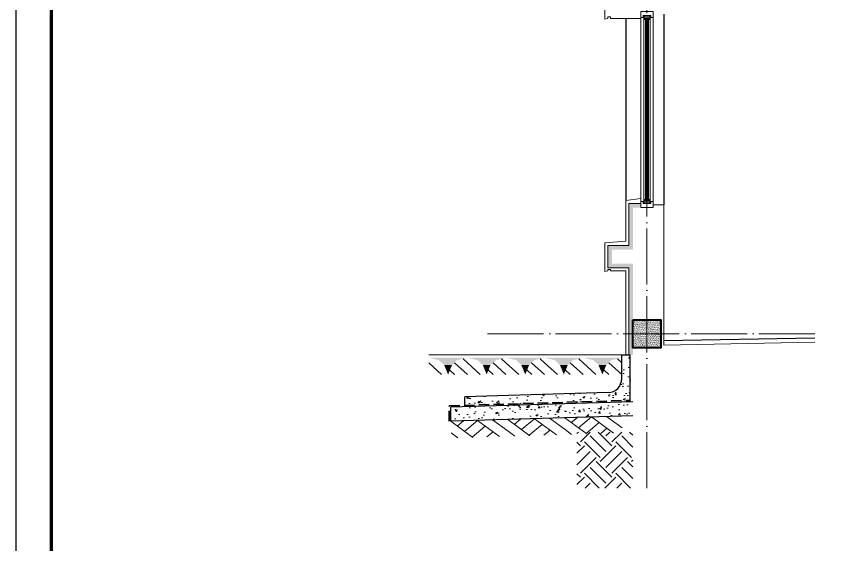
# Model space of a CAD drawing. Extents: x -518115 to 389031, y -231062 to 1628073.
# Drawn here: x 200630 to 206420, y -217909 to -214140 of the extents above; entities that cross this region are included whole.
import ezdxf

# ---------------------------------------------------------------- set-up
doc = ezdxf.new("R2010")
doc.units = 0
doc.header["$LTSCALE"] = 1000
doc.header["$MEASUREMENT"] = 0
doc.linetypes.add('DASH', pattern=[0.35, 0.25, -0.1])
doc.linetypes.add('DOTE', pattern=[2.42, 2, -0.2, 0.02, -0.2])
for name, color, linetype in [('COLUMN', 9, 'Continuous'), ('图框', 140, 'Continuous'), ('看线', 251, 'Continuous'), ('立面-看线', 251, 'Continuous')]:
    doc.layers.add(name, color=color, linetype=linetype)
for name, color, linetype, lineweight in [('DOTE', 19, 'DOTE', 9), ('PUB_HATCH', 8, 'Continuous', 9), ('S_WINDOW', 144, 'Continuous', 15), ('WALL', 9, 'Continuous', 40), ('内粉刷', 37, 'Continuous', 9), ('填充', 251, 'Continuous', 5), ('立面-中轮廓线', 213, 'Continuous', 35), ('粉刷', 251, 'Continuous', 9), ('细细', 250, 'Continuous', 0)]:
    doc.layers.add(name, color=color, linetype=linetype, lineweight=lineweight)
doc.layers.add('yichutu', color=7, linetype='Continuous', true_color=0xffffff, plot=False)
pattern_1 = [(50, (28072.99, 249033.25), (143.452037, -12.550427), [15, -165]), (355, (28072.99, 249033.25), (-27.750267, 150.438427), [12, -132]), (100.4514, (28084.94, 249032.2), (115.701876, 137.88791), [12.74804, -140.22842]), (46.1842, (28072.99, 249073.25), (213.44821, -33.1038), [22.5, -247.5]), (96.6356, (28090.77, 249070.5), (186.93254, 194.82357), [19.12206, -210.3426]), (351.1842, (28072.99, 249073.25), (186.93239, 194.82372), [18, -198]), (21, (28092.99, 249063.25), (119.38141, -80.52378), [15, -165]), (326, (28092.99, 249063.25), (48.663066, 145.03001), [12, -132]), (71.4514, (28102.93, 249056.54), (168.044526, 64.5061), [12.74804, -140.22842]), (37.5, (28072.986, 249033.25), (2.431971, 66.578771), [0, -130.4, 0, -134, 0, -132.5]), (7.5, (28072.986, 249033.25), (52.613907, 78.882342), [0, -76.4, 0, -127.4, 0, -50.5]), (327.5, (28028.386, 249033.25), (106.764487, -4.510974), [0, -50, 0, -156, 0, -207]), (317.5, (28008.39, 249033.25), (116.637234, 20.020996), [0, -65, 0, -103.6, 0, -147])]
pattern_2 = [(315, (-218910.2607, -140541.0897), (-1.767766953, -1.767766953), []), (315, (-218909.0822, -140541.0897), (-1.767766953, -1.767766953), [])]
pattern_3 = [(315, (-218910.2607, -141979.3279), (-1.767766953, -1.767766953), []), (315, (-218909.0822, -141979.3279), (-1.767766953, -1.767766953), [])]

# ---------------------------------------------------------------- blocks, each defined once
blk = doc.blocks.new('$LinePat$素土夯实')
at = {"color": 0}
for p, q in [((0, -210), (210, 0)), ((120, -300), (420, 0)), ((420, 0), (608, -188)), ((495, -300), (795, 0)), ((615, 0), (705, -90)), ((315, -105), (502, -293)), ((210, -210), (300, -300)), ((705, -300), (795, -210))]:
    blk.add_line(p, q, dxfattribs=at)
blk = doc.blocks.new('$LinePat$自然土壤')
at = {"color": 0}
for p, q in [((0, -90), (71, -19)), ((0, -300), (211, -89)), ((420, -300), (630, -90)), ((210, -300), (286, -224))]:
    blk.add_line(p, q, dxfattribs=at)
for points in [[(0, 0), (630, 0), (168, -45), (462, -45)], [(168, -45), (462, -45), (252, -132), (378, -132)], [(252, -132), (378, -132), (315, -300)]]:
    blk.add_solid(points, dxfattribs=at)
blk = doc.blocks.new('sanshui')
at = {"layer": '粉刷'}
h = blk.add_hatch(dxfattribs=at)
h.set_pattern_fill('混凝土', color=256, scale=20)
h.set_pattern_definition(pattern_1)
edge = h.paths.add_edge_path()
edge.add_line((346317.8, 427329.6), (346257.8, 427329.6))
edge.add_line((346257.8, 427329.6), (346257.8, 427160.3))
edge.add_arc((346157.8, 427160.3), 100, 271.71836, 360, ccw=False)
edge.add_line((346160.8, 427060.3), (345137.8, 427029.6))
edge.add_line((345137.8, 427029.6), (345137.8, 426969.6))
edge.add_line((345137.8, 426969.6), (346317.8, 427005))
edge.add_line((346317.8, 427005), (346317.8, 427329.6))
h = blk.add_hatch(dxfattribs=at)
h.set_pattern_fill('混凝土', color=256, scale=20)
h.set_pattern_definition(pattern_1)
h.paths.add_polyline_path([(346337.8, 426895.6), (346337.8, 426995.6), (345037.8, 426956.6), (345037.8, 426856.6)])
at = {"layer": 'COLUMN'}
for p, q in [((346257.8, 427329.6), (346317.8, 427329.6)), ((346257.8, 427160.3), (346257.8, 427329.6)), ((346317.8, 426995), (346317.8, 427329.6)), ((346160.8, 427060.3), (345137.8, 427029.6)), ((345137.8, 426959.6), (345137.8, 427029.6)), ((346338.1, 426995.6), (345037.8, 426956.6)), ((345037.8, 426856.6), (345037.8, 426956.6)), ((346338.1, 426895.6), (345037.8, 426856.6))]:
    blk.add_line(p, q, dxfattribs=at)
blk.add_arc((346157.8, 427160.3), 100, 271.71836, 0, dxfattribs=at)
at = {"layer": '立面-中轮廓线', "linetype": 'DASH', "ltscale": 0.3}
blk.add_lwpolyline([(345027.8, 426856.6), (345027.8, 426966.3), (346317.8, 427005)], dxfattribs=at)
at = {"layer": '粉刷'}
blk.add_line((344881.5, 427329.6), (346257.8, 427329.6), dxfattribs=at)
at = {"layer": '粉刷', "yscale": 0.4, "zscale": 0.4}
for name, p, xscale, rotation in [('$LinePat$自然土壤', (345156.8, 427309.6), -0.4369306507241237, 359.9999999999903), ('$LinePat$自然土壤', (345432, 427309.6), -0.4369306507241237, 359.9999999999903), ('$LinePat$自然土壤', (345707.3, 427309.6), -0.4369306507241237, 359.9999999999903), ('$LinePat$自然土壤', (345982.6, 427309.6), -0.4369306507241237, 359.9999999999903), ('$LinePat$自然土壤', (346257.8, 427309.6), -0.4369306507241237, 359.9999999999903), ('$LinePat$素土夯实', (345444.5, 426868.8), -0.5117605352322558, 1.718358001643932), ('$LinePat$素土夯实', (345851.2, 426881), -0.5117605352322558, 1.718358001643932), ('$LinePat$素土夯实', (346257.8, 426893.2), -0.5117605352322558, 1.718358001643932)]:
    blk.add_blockref(name, p, dxfattribs=dict(at, xscale=xscale, rotation=rotation))
blk = doc.blocks.new('GFDDDDRG')
at = {"layer": '图框'}
blk.add_lwpolyline([(923310, -107437), (923310, -159999), (893610, -159999), (893610, -107437)], close=True, dxfattribs=at)
blk.add_lwpolyline([(923310, -107437), (923310, -159999), (893610, -159999), (893610, -107437)], close=True, dxfattribs=at)
at = {"layer": '图框', "const_width": 50}
blk.add_lwpolyline([(894110, -159499), (922810, -159499), (922810, -108687), (894110, -108687)], close=True, dxfattribs=at)
blk = doc.blocks.new('yct-1051-594-26275-14850-25-1002.0')
at = {"layer": 'yichutu', "color": 7, "true_color": 0xffffff}
blk.add_lwpolyline([(0, 0), (0, 14850), (26275, 14850), (26275, 0)], close=True, dxfattribs=at)
blk = doc.blocks.new('zrszerf')
at = {"layer": '细细'}
h = blk.add_hatch(dxfattribs=at)
h.set_pattern_fill('金属', color=256, style=0)
h.set_pattern_definition(pattern_2)
h.paths.add_polyline_path([(257694.9, 608543.3), (257714.9, 608543.3), (257714.9, 608556.8), (257764.9, 608556.8), (257764.9, 608543.3), (257784.9, 608543.3), (257784.9, 608588.3), (257694.9, 608588.3)])
h.paths.add_polyline_path([(257712.9, 608558.8), (257712.9, 608545.3), (257696.9, 608545.3), (257696.9, 608586.3), (257782.9, 608586.3), (257782.9, 608545.3), (257766.9, 608545.3), (257766.9, 608558.8)], flags=16)
h = blk.add_hatch(dxfattribs=at)
h.set_pattern_fill('金属', color=256, style=0)
h.set_pattern_definition(pattern_2)
h.paths.add_polyline_path([(257762.4, 608554.8), (257762.4, 608529.8), (257750.4, 608529.8), (257750.4, 608539.8), (257729.4, 608539.8), (257729.4, 608529.8), (257717.4, 608529.8), (257717.4, 608554.8)])
h.paths.add_polyline_path([(257719.4, 608552.8), (257719.4, 608531.8), (257727.4, 608531.8), (257727.4, 608541.8), (257752.4, 608541.8), (257752.4, 608531.8), (257760.4, 608531.8), (257760.4, 608552.8)], flags=16)
h = blk.add_hatch(color=256, dxfattribs=at)
edge = h.paths.add_edge_path()
edge.add_line((257735.4, 608539.8), (257735.4, 608527.8))
edge.add_arc((257739.9, 608519.5), 9.44, 61.51755, 118.48245, ccw=False)
edge.add_line((257744.4, 608527.8), (257744.4, 608539.8))
edge.add_arc((257739.9, 608548.1), 9.44, 241.51755, 298.48245, ccw=False)
h = blk.add_hatch(dxfattribs=at)
h.set_pattern_fill('金属', color=256, style=0)
h.set_pattern_definition(pattern_3)
h.paths.add_polyline_path([(257694.9, 607233.3), (257714.9, 607233.3), (257714.9, 607219.8), (257764.9, 607219.8), (257764.9, 607233.3), (257784.9, 607233.3), (257784.9, 607188.3), (257694.9, 607188.3)])
h.paths.add_polyline_path([(257712.9, 607217.8), (257712.9, 607231.3), (257696.9, 607231.3), (257696.9, 607190.3), (257782.9, 607190.3), (257782.9, 607231.3), (257766.9, 607231.3), (257766.9, 607217.8)], flags=16)
h = blk.add_hatch(dxfattribs=at)
h.set_pattern_fill('金属', color=256, style=0)
h.set_pattern_definition(pattern_3)
h.paths.add_polyline_path([(257762.4, 607221.8), (257762.4, 607246.8), (257750.4, 607246.8), (257750.4, 607236.8), (257729.4, 607236.8), (257729.4, 607246.8), (257717.4, 607246.8), (257717.4, 607221.8)])
h.paths.add_polyline_path([(257719.4, 607223.8), (257719.4, 607244.8), (257727.4, 607244.8), (257727.4, 607234.8), (257752.4, 607234.8), (257752.4, 607244.8), (257760.4, 607244.8), (257760.4, 607223.8)], flags=16)
h = blk.add_hatch(color=256, dxfattribs=at)
edge = h.paths.add_edge_path()
edge.add_line((257735.4, 607236.8), (257735.4, 607248.8))
edge.add_arc((257739.9, 607257.1), 9.44, 241.51755, 298.48245)
edge.add_line((257744.4, 607248.8), (257744.4, 607236.8))
edge.add_arc((257739.9, 607228.5), 9.44, 61.51755, 118.48245)
at = {"layer": 'S_WINDOW'}
for p, q in [((257694.9, 607233.3), (257694.9, 608543.3)), ((257717.4, 607246.8), (257717.4, 608529.8)), ((257762.4, 607246.8), (257762.4, 608529.8)), ((257784.9, 607233.3), (257784.9, 608543.3))]:
    blk.add_line(p, q, dxfattribs=at)
for points in [[(257784.9, 608588.3), (257784.9, 608543.3), (257764.9, 608543.3), (257764.9, 608556.8), (257714.9, 608556.8), (257714.9, 608543.3), (257694.9, 608543.3), (257694.9, 608588.3)], [(257782.9, 608586.3), (257782.9, 608545.3), (257766.9, 608545.3), (257766.9, 608558.8), (257712.9, 608558.8), (257712.9, 608545.3), (257696.9, 608545.3), (257696.9, 608586.3)], [(257762.4, 608554.8), (257762.4, 608529.8), (257750.4, 608529.8), (257750.4, 608539.8), (257729.4, 608539.8), (257729.4, 608529.8), (257717.4, 608529.8), (257717.4, 608554.8)], [(257760.4, 608552.8), (257760.4, 608531.8), (257752.4, 608531.8), (257752.4, 608541.8), (257727.4, 608541.8), (257727.4, 608531.8), (257719.4, 608531.8), (257719.4, 608552.8)], [(257784.9, 607188.3), (257784.9, 607233.3), (257764.9, 607233.3), (257764.9, 607219.8), (257714.9, 607219.8), (257714.9, 607233.3), (257694.9, 607233.3), (257694.9, 607188.3)], [(257782.9, 607190.3), (257782.9, 607231.3), (257766.9, 607231.3), (257766.9, 607217.8), (257712.9, 607217.8), (257712.9, 607231.3), (257696.9, 607231.3), (257696.9, 607190.3)], [(257762.4, 607221.8), (257762.4, 607246.8), (257750.4, 607246.8), (257750.4, 607236.8), (257729.4, 607236.8), (257729.4, 607246.8), (257717.4, 607246.8), (257717.4, 607221.8)], [(257760.4, 607223.8), (257760.4, 607244.8), (257752.4, 607244.8), (257752.4, 607234.8), (257727.4, 607234.8), (257727.4, 607244.8), (257719.4, 607244.8), (257719.4, 607223.8)]]:
    blk.add_lwpolyline(points, close=True, dxfattribs=at)
at = {"layer": '细细'}
for points in [[(257729.4, 608529.8), (257729.4, 607246.8)], [(257735.4, 607248.8), (257735.4, 608539.8)], [(257744.4, 607248.8), (257744.4, 608539.8)], [(257750.4, 608529.8), (257750.4, 607246.8)]]:
    blk.add_lwpolyline(points, dxfattribs=at)
for points in [[(257735.4, 608539.8), (257735.4, 608527.8, -0.253805), (257744.4, 608527.8), (257744.4, 608539.8, -0.253805)], [(257735.4, 607236.8), (257735.4, 607248.8, 0.253805), (257744.4, 607248.8), (257744.4, 607236.8, 0.253805)]]:
    blk.add_lwpolyline(points, format="xyb", close=True, dxfattribs=at)

msp = doc.modelspace()

# ---------------------------------------------------------------- hatches: boundary and pattern name
at = {"layer": '填充'}
h = msp.add_hatch(dxfattribs=at)
h.set_pattern_fill('EARTH', color=250, scale=50, angle=45, style=0)
h.set_pattern_definition([(45, (-910467.68, -672698.41), (0, 224.506403), [158.75, -158.75]), (45, (-910509.77, -672656.31), (0, 224.506403), [158.75, -158.75]), (45, (-910551.87, -672614.22), (0, 224.506403), [158.75, -158.75]), (135, (-910551.87, -672586.16), (-224.506403, 0), [158.75, -158.75]), (135, (-910509.77, -672544.06), (-224.506403, 0), [158.75, -158.75]), (135, (-910467.68, -672501.97), (-224.506403, 0), [158.75, -158.75])])
h.paths.add_polyline_path([(205030.6, -217105), (204630.6, -217105), (204630.6, -217505), (205030.6, -217505)])
at = {"layer": '立面-看线'}
h = msp.add_hatch(dxfattribs=at)
h.set_pattern_fill('HONEY', color=256, scale=7)
h.set_pattern_definition([(0, (-1510887.135, -475865.907), (16.66875, 9.623705), [11.1125, -22.225]), (120, (-1510887.135, -475865.907), (-16.66874801, 9.62370845), [11.1125, -22.225]), (60, (-1510887.135, -475865.907), (1.99e-06, 19.24741345), [-22.225, 11.1125])])
h.paths.add_polyline_path([(205030.6, -215905), (204880.6, -215905), (204880.6, -215805), (205030.6, -215805), (205030.6, -215505), (205085.6, -215505), (205085.6, -215475), (205000.6, -215475), (205000.6, -215775), (204850.6, -215775), (204850.6, -215935), (205000.6, -215935), (205000.6, -216555), (205000.6, -216555), (205030.6, -216555)])
h = msp.add_hatch(dxfattribs=at)
h.set_pattern_fill('碎沙', color=256, scale=4)
h.set_pattern_definition([(37.5, (-596022.642, -601866.989), (-0.32000626, 9.78826475), [0, -7.7216, 0, -8.636, 0, -8.255]), (7.5, (-596022.642, -601866.989), (8.99046566, 14.33650201), [0, -4.1656, 0, -6.9596, 0, -2.667]), (327.5, (-596028.8906, -601866.989), (15.819847405, 0.02874369), [0, -2.54, 0, -9.144, 0, -11.938]), (317.5, (-596028.89, -601866.989), (15.27112905, 4.45858647), [0, -1.27, 0, -5.9944, 0, -6.858])])
h.paths.add_polyline_path([(205030.6, -216505), (205230.6, -216505), (205230.6, -216305), (205030.6, -216305)])

# ---------------------------------------------------------------- linework, layer by layer
at = {"layer": 'DOTE', "linetype": 'DOTE', "ltscale": 0.2}
for p, q in [((205130.6, -217505), (205130.6, -199825)), ((206329.1, -216405), (203960.4, -216405))]:
    msp.add_line(p, q, dxfattribs=at)
at = {"layer": 'PUB_HATCH', "color": 215, "true_color": 0xa953a0}
msp.add_lwpolyline([(205000.6, -216555), (205000.6, -215935), (204850.6, -215935), (204850.6, -215775), (205000.6, -215775), (205000.6, -215475), (205085.6, -215475)], dxfattribs=at)
at = {"layer": 'WALL'}
msp.add_lwpolyline([(205030.6, -216305), (205230.6, -216305), (205230.6, -216505), (205030.6, -216505)], close=True, dxfattribs=at)
at = {"layer": '内粉刷'}
msp.add_line((204980.6, -216405), (204980.6, -216555), dxfattribs=at)
for points in [[(204870.6, -213505), (204980.6, -213505), (204980.6, -213945), (204830.6, -213955), (204830.6, -214155)], [(204870.6, -214155), (204870.6, -214145), (204850.6, -214145), (204850.6, -214155), (204830.6, -214160), (204830.6, -214155)], [(204870.6, -214155), (205085.6, -214155)], [(204830.6, -215955), (204830.6, -215955), (204830.6, -215755), (204980.6, -215745), (204980.6, -215455), (205085.6, -215440)], [(205175.6, -215485), (205250.6, -215485), (205250.6, -216485)], [(204870.6, -215955), (204870.6, -215945), (204850.6, -215945), (204850.6, -215955), (204830.6, -215960), (204830.6, -215955)], [(204980.6, -216405), (204980.6, -215955), (204870.6, -215955)], [(206329.1, -216465), (205250.6, -216485)]]:
    msp.add_lwpolyline(points, dxfattribs=at)
at = {"layer": '看线'}
for p, q in [((204980.6, -214155), (204980.6, -215455)), ((205250.6, -214125), (205250.6, -215485))]:
    msp.add_line(p, q, dxfattribs=at)
at = {"layer": '看线', "color": 32}
msp.add_lwpolyline([(206329.1, -216435), (205250.6, -216455)], dxfattribs=at)

# ---------------------------------------------------------------- block references
at = {"xscale": 0.5, "yscale": 0.5, "zscale": 0.5}
msp.add_blockref('GFDDDDRG', (-246174.4, -141678.5), dxfattribs=at)
for name, p in [('zrszerf', (-52609.3, -822693.4)), ('sanshui', (-141307.5, -643884.7))]:
    msp.add_blockref(name, p)
at = {"layer": 'yichutu', "rotation": 270}
msp.add_blockref('yct-1051-594-26275-14850-25-1002.0', (200630.5, -195397), dxfattribs=at)

doc.saveas('drawing.dxf')
